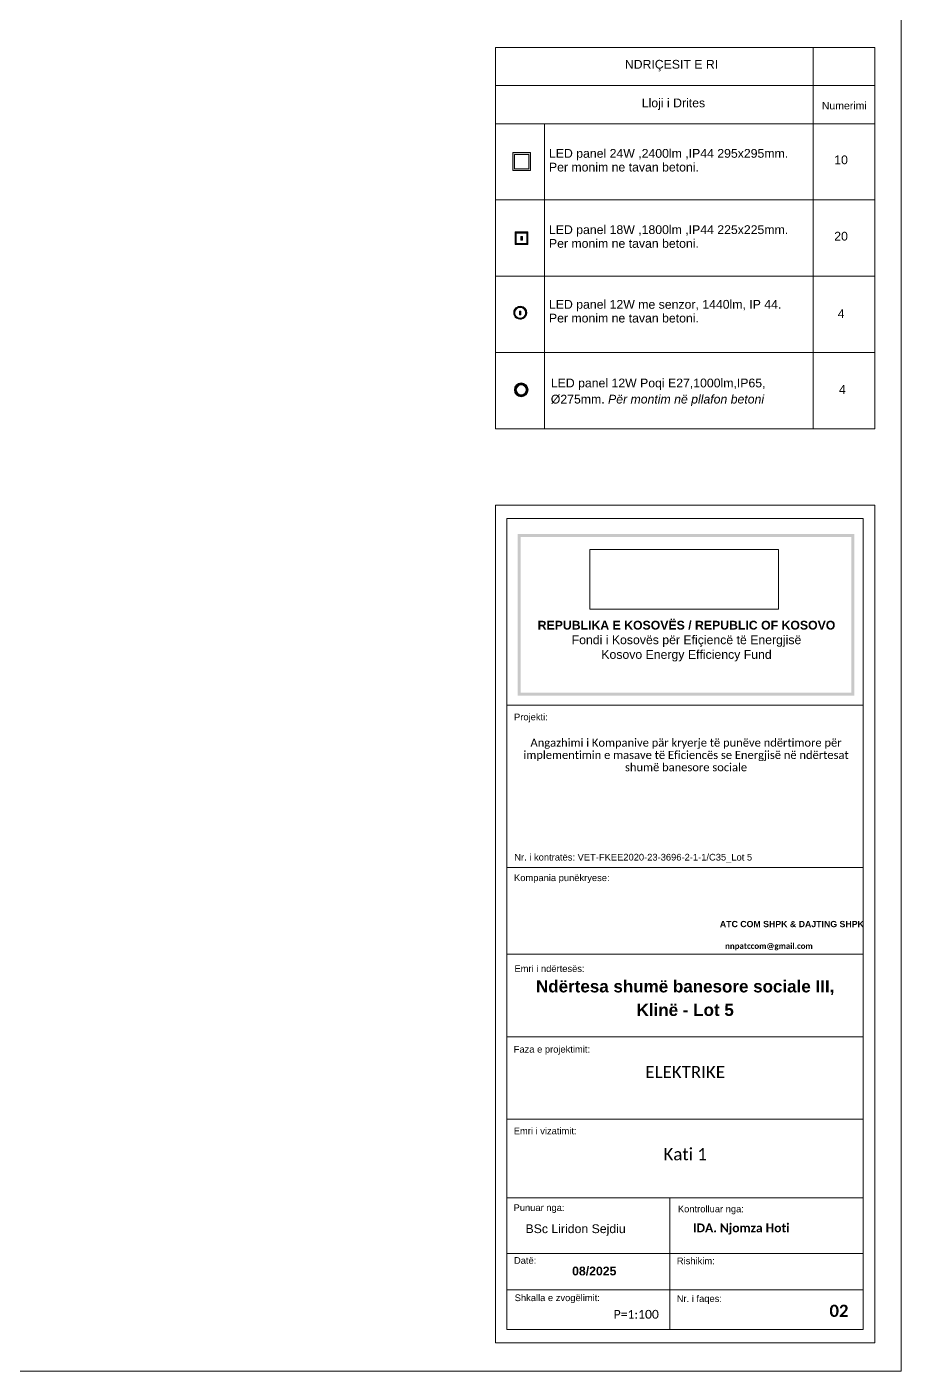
# Model space of a CAD drawing. Header units: millimetres. Extents: x 2791058 to 2855058, y -67651 to -26651.
# Drawn here: x 2837626 to 2855058, y -67651 to -40853 of the extents above; entities that cross this region are included whole.
import ezdxf

# ---------------------------------------------------------------- set-up
doc = ezdxf.new("R2010")
doc.units = ezdxf.units.MM
doc.header["$MEASUREMENT"] = 0
doc.header["$XCLIPFRAME"] = 0
for name, color, linetype, lineweight in [('00 vija ne dukje 1_Pen_No__1', 7, 'Continuous', 0), ('00E-Ndriqimi elektrike_Pen_No__6', 5, 'Continuous', 0), ('00E-Ndriqimi elektrike_Pen_No__60', 230, 'Continuous', 0), ('0_Pen_No__7', 7, 'Continuous', 0), ('Annotation - Text_Pen_No__1', 7, 'Continuous', 0), ('Dimensioning - General_Pen_No__41', 7, 'Continuous', 0), ('Exterior walls_Pen_No__6', 5, 'Continuous', 0), ('Shell - Roof_Pen_No__1', 7, 'Continuous', 0), ('Shell - Roof_Pen_No__21', 7, 'Continuous', 0), ('Structural - Bearing_Pen_No__6', 5, 'Continuous', 0)]:
    doc.layers.add(name, color=color, linetype=linetype, lineweight=lineweight)
for name, color, linetype, lineweight, true_color in [('00 vija ne dukje 1_Pen_No__250', 7, 'Continuous', 13, 0xe8e8e8), ('Shell - Roof_Pen_No__61', 7, 'Continuous', 0, 0x6a6a6a), ('Structural - Bearing_Pen_No__86', 7, 'Continuous', 0, 0x5555ff)]:
    doc.layers.add(name, color=color, linetype=linetype, lineweight=lineweight, true_color=true_color)
doc.layers.add('Drawing & Figure', color=7, linetype='Continuous')
doc.layers.add('Exterior walls', color=7, linetype='Continuous')
doc.styles.add('GENERATED_STYLE_1', font='')
doc.styles.add('GENERATED_STYLE_2', font='')
doc.styles.add('GENERATED_STYLE_3', font='')
doc.styles.add('GENERATED_STYLE_4', font='')
doc.styles.add('GENERATED_STYLE_5', font='')
doc.styles.get('GENERATED_STYLE_1').set_extended_font_data('Arial')
doc.styles.get('GENERATED_STYLE_2').set_extended_font_data('Calibri')
doc.styles.get('GENERATED_STYLE_3').set_extended_font_data('Calibri', bold=True)
doc.styles.get('GENERATED_STYLE_4').set_extended_font_data('Arial', bold=True)
doc.styles.get('GENERATED_STYLE_5').set_extended_font_data('Arial', italic=True)
picture_1 = doc.add_image_def('image1.png', size_in_pixel=(354, 134))

# ---------------------------------------------------------------- blocks, each defined once
blk = doc.blocks.new('Wall_83', base_point=(2847376, -46454))
at = {"layer": 'Exterior walls_Pen_No__6', "linetype": 'Continuous', "lineweight": 0}
blk.add_hatch(color=5, dxfattribs=at).paths.add_polyline_path([(2847376, -46454, 1), (2847550, -46650), (2847535, -46632, -1), (2847391, -46471)])
at = {"layer": 'Exterior walls_Pen_No__6', "color": 5, "linetype": 'Continuous', "lineweight": 0}
for radius in [131, 108]:
    blk.add_arc((2847463, -46552), radius, 131.6726, 311.6726, dxfattribs=at)
blk = doc.blocks.new('Wall_84', base_point=(2847550, -46650))
at = {"layer": 'Exterior walls_Pen_No__6', "linetype": 'Continuous', "lineweight": 0}
blk.add_hatch(color=5, dxfattribs=at).paths.add_polyline_path([(2847550, -46650, 1), (2847376, -46454), (2847391, -46471, -1), (2847535, -46632)])
at = {"layer": 'Exterior walls_Pen_No__6', "color": 5, "linetype": 'Continuous', "lineweight": 0}
for radius in [131, 108]:
    blk.add_arc((2847463, -46552), radius, 311.6726, 131.6726, dxfattribs=at)

msp = doc.modelspace()

# ---------------------------------------------------------------- hatches: boundary and pattern name
at = {"layer": '00E-Ndriqimi elektrike_Pen_No__60', "linetype": 'Continuous', "lineweight": 0}
h = msp.add_hatch(color=230, dxfattribs=at)
h.paths.add_polyline_path([(2847346, -48089, 1.000002), (2847621, -48089, 1)])
h.paths.add_polyline_path([(2847385, -48089, -1.000002), (2847582, -48089, -1)], flags=0)
at = {"layer": 'Structural - Bearing_Pen_No__6', "linetype": 'Continuous', "lineweight": 0}
h = msp.add_hatch(color=5, dxfattribs=at)
h.paths.add_polyline_path([(2847667, -43360), (2847313, -43360), (2847313, -43714), (2847667, -43714)])
h.paths.add_polyline_path([(2847346, -43681), (2847634, -43681), (2847634, -43394), (2847346, -43394)], flags=0)
h = msp.add_hatch(color=5, dxfattribs=at)
h.paths.add_polyline_path([(2847613, -45190), (2847365, -45190), (2847365, -44942), (2847613, -44942)])
h.paths.add_polyline_path([(2847592, -45170), (2847385, -45170), (2847385, -44963), (2847592, -44963)], flags=0)
for points in [[(2847475, -45107), (2847475, -45033), (2847505, -45033), (2847505, -45107)], [(2847448, -46592), (2847448, -46518), (2847478, -46518), (2847478, -46592)], [(2847458, -46584), (2847458, -46523), (2847471, -46523), (2847471, -46584)]]:
    msp.add_hatch(color=5, dxfattribs=at).paths.add_polyline_path(points)
at = {"layer": 'Structural - Bearing_Pen_No__86', "linetype": 'Continuous', "lineweight": 0, "true_color": 0x5555ff}
for points in [[(2847411, -50965), (2848682, -50965), (2848682, -51023), (2847469, -51023), (2847469, -54049), (2847411, -54049)], [(2848021, -51023), (2848021, -50965), (2854123, -50965), (2854123, -54049), (2854065, -54049), (2854065, -51023)], [(2847411, -52998), (2847469, -52998), (2847469, -54127), (2848682, -54127), (2848682, -54184), (2847411, -54184)], [(2848021, -54184), (2848021, -54127), (2854065, -54127), (2854065, -52998), (2854123, -52998), (2854123, -54184)]]:
    msp.add_hatch(color=173, dxfattribs=at).paths.add_polyline_path(points)

# ---------------------------------------------------------------- linework, layer by layer
at = {"layer": '00 vija ne dukje 1_Pen_No__1', "color": 7, "linetype": 'Continuous', "lineweight": 0}
for points in [[(2846969, -41263), (2853303, -41263), (2853303, -42023), (2846969, -42023)], [(2853303, -41263), (2854535, -41263), (2854535, -42023), (2853303, -42023)], [(2846969, -42023), (2853303, -42023), (2853303, -42784), (2846969, -42784)], [(2853303, -42023), (2854535, -42023), (2854535, -42784), (2853303, -42784)], [(2846969, -42784), (2847949, -42784), (2847949, -44304), (2846969, -44304)], [(2847949, -42784), (2853303, -42784), (2853303, -44304), (2847949, -44304)], [(2853303, -42784), (2854535, -42784), (2854535, -44304), (2853303, -44304)], [(2846969, -44304), (2847949, -44304), (2847949, -45825), (2846969, -45825)], [(2847949, -44304), (2853303, -44304), (2853303, -45825), (2847949, -45825)], [(2853303, -44304), (2854535, -44304), (2854535, -45825), (2853303, -45825)], [(2846969, -45825), (2847949, -45825), (2847949, -47345), (2846969, -47345)], [(2847949, -45825), (2853303, -45825), (2853303, -47345), (2847949, -47345)], [(2853303, -45825), (2854535, -45825), (2854535, -47345), (2853303, -47345)], [(2846969, -47345), (2847949, -47345), (2847949, -48866), (2846969, -48866)], [(2847949, -47345), (2853303, -47345), (2853303, -48866), (2847949, -48866)], [(2853303, -47345), (2854535, -47345), (2854535, -48866), (2853303, -48866)]]:
    msp.add_lwpolyline(points, close=True, dxfattribs=at)
msp.add_lwpolyline([(2854535, -47347), (2854535, -48868)], dxfattribs=at)
at = {"layer": '00 vija ne dukje 1_Pen_No__250', "color": 254, "linetype": 'Continuous', "lineweight": 13, "true_color": 0xe8e8e8}
msp.add_lwpolyline([(2847949, -47347), (2847949, -48868)], dxfattribs=at)
at = {"layer": '00E-Ndriqimi elektrike_Pen_No__6', "color": 5, "linetype": 'Continuous', "lineweight": 0}
for points in [[(2847365, -44942), (2847613, -44942), (2847613, -45190), (2847365, -45190)], [(2847378, -44955), (2847600, -44955), (2847600, -45177), (2847378, -45177)]]:
    msp.add_lwpolyline(points, close=True, dxfattribs=at)
at = {"layer": '00E-Ndriqimi elektrike_Pen_No__60', "color": 230, "linetype": 'Continuous', "lineweight": 0}
for radius in [137, 98.7]:
    msp.add_circle((2847483, -48089), radius, dxfattribs=at)
at = {"layer": 'Shell - Roof_Pen_No__1', "color": 7, "linetype": 'Continuous', "lineweight": 0}
for p, q in [((2846969, -50390), (2854535, -50390)), ((2846969, -57613), (2846969, -50390)), ((2854535, -50390), (2854535, -67090)), ((2847199, -57613), (2847199, -50653)), ((2847199, -50653), (2854304, -50653)), ((2854304, -50653), (2854304, -57613)), ((2854304, -54377), (2847199, -54377)), ((2847199, -66820), (2847199, -54943)), ((2854304, -54943), (2854304, -66820)), ((2854304, -57613), (2847199, -57613)), ((2854304, -57613), (2847199, -57613)), ((2854304, -59342), (2847199, -59342)), ((2854304, -60984), (2847199, -60984)), ((2854304, -62626), (2847199, -62626)), ((2854304, -64198), (2847199, -64198)), ((2850443, -64198), (2850443, -66820)), ((2854304, -65305), (2847199, -65305)), ((2854304, -66033), (2847199, -66033)), ((2854304, -66820), (2847199, -66820)), ((2854535, -67090), (2846969, -67090))]:
    msp.add_line(p, q, dxfattribs=at)
at = {"layer": 'Shell - Roof_Pen_No__21', "color": 7, "linetype": 'Continuous', "lineweight": 0}
for p, q in [((2855058, -67651), (2855058, -26651)), ((2855058, -67651), (2855058, -26651)), ((2791058, -67651), (2855058, -67651))]:
    msp.add_line(p, q, dxfattribs=at)
at = {"layer": 'Shell - Roof_Pen_No__61', "color": 251, "linetype": 'Continuous', "lineweight": 0, "true_color": 0x6a6a6a}
msp.add_line((2846969, -67090), (2846969, -54943), dxfattribs=at)
at = {"layer": 'Structural - Bearing_Pen_No__6', "color": 5, "linetype": 'Continuous', "lineweight": 0, "flags": 128}
for points in [[(2847667, -43360), (2847313, -43360), (2847313, -43714), (2847667, -43714)], [(2847346, -43681), (2847634, -43681), (2847634, -43394), (2847346, -43394)], [(2847613, -45190), (2847365, -45190), (2847365, -44942), (2847613, -44942)], [(2847592, -45170), (2847385, -45170), (2847385, -44963), (2847592, -44963)], [(2847475, -45107), (2847475, -45033), (2847505, -45033), (2847505, -45107)], [(2847448, -46592), (2847448, -46518), (2847478, -46518), (2847478, -46592)], [(2847458, -46584), (2847458, -46523), (2847471, -46523), (2847471, -46584)]]:
    msp.add_lwpolyline(points, close=True, dxfattribs=at)

# ---------------------------------------------------------------- block references
at = {"layer": 'Exterior walls', "color": 5, "lineweight": 0}
for name, p in [('Wall_83', (2847376, -46454)), ('Wall_84', (2847550, -46650))]:
    msp.add_blockref(name, p, dxfattribs=at)

# ---------------------------------------------------------------- texts
at = {"layer": '0_Pen_No__7', "color": 7, "linetype": 'Continuous', "lineweight": 0, "char_height": 175, "attachment_point": 1, "style": 'GENERATED_STYLE_1'}
for s, insert, line_spacing_factor in [('\\A1;{\\pql;\\fArial|b0|i0|c0|p34;\\P\\pql;\\fArial|b0|i0|c0|p34; \\fArial|b0|i0|c0|p34;NDRIÇESIT\\fArial|b0|i0|c0|p34; \\fArial|b0|i0|c0|p34;E RI}', (2849481, -41022), 1.677093), ('\\A1;{\\pql;\\fArial|b0|i0|c0|p34;LED\\fArial|b0|i0|c0|p34; \\fArial|b0|i0|c0|p34;panel\\fArial|b0|i0|c0|p34; \\fArial|b0|i0|c0|p34;24W ,2400lm ,IP44 295x295mm. \\P\\pql;\\fArial|b0|i0|c0|p34;Per monim ne tavan betoni.}', (2848036, -43287), 0.939941), ('\\A1;{\\pql;\\fArial|b0|i0|c0|p34;LED\\fArial|b0|i0|c0|p34; \\fArial|b0|i0|c0|p34;panel\\fArial|b0|i0|c0|p34; \\fArial|b0|i0|c0|p34;18W ,1800lm ,IP44 225x225mm. \\P\\pql;\\fArial|b0|i0|c0|p34;Per monim ne tavan betoni.}', (2848036, -44808), 0.939941), ('\\A1;{\\pql;\\fArial|b0|i0|c0|p34;LED panel 1\\fArial|b0|i0|c0|p34;2\\fArial|b0|i0|c0|p34;W \\fArial|b0|i0|c0|p34;me senzor, 1440lm, IP 44\\fArial|b0|i0|c0|p34;. \\P\\pql;\\fArial|b0|i0|c0|p34;Per monim ne tavan betoni.}', (2848036, -46297), 0.939941)]:
    msp.add_mtext(s, dxfattribs=dict(at, insert=insert, line_spacing_factor=line_spacing_factor))
at = {"layer": '0_Pen_No__7', "color": 7, "linetype": 'Continuous', "lineweight": 0, "style": 'GENERATED_STYLE_1'}
for s, insert, char_height, attachment_point in [('\\A1;{\\pql;\\fArial|b0|i0|c0|p34; Lloji i Drites}', (2849819, -42395), 175, 4), ('\\A1;{\\pqc;\\fArial|b0|i0|c0|p34;Numerimi}', (2853924, -42424), 150, 5), ('\\A1;{\\pqc;\\fArial|b0|i0|c0|p34;10}', (2853860, -43505), 175, 5), ('\\A1;{\\pqc;\\fArial|b0|i0|c0|p34;20}', (2853860, -45027), 175, 5), ('\\A1;{\\pqc;\\fArial|b0|i0|c0|p34;4}', (2853860, -46572), 175, 5), ('\\A1;{\\pqc;\\fArial|b0|i0|c0|p34;4}', (2853886, -48082), 175, 5)]:
    msp.add_mtext(s, dxfattribs=dict(at, insert=insert, char_height=char_height, attachment_point=attachment_point))
at = {"layer": '0_Pen_No__7', "color": 7, "linetype": 'Continuous', "lineweight": 0, "insert": (2848073, -47865), "char_height": 175, "width": 5075.35, "attachment_point": 1, "line_spacing_factor": 1.10204, "style": 'GENERATED_STYLE_1'}
msp.add_mtext('\\A1;{\\pql;\\fArial|b0|i0|c0|p34;LED panel 12W Poqi E27,1000lm,IP65,     Ø275mm.\\fArial|b0|i1|c0|p34; Për montim në pllafon betoni\\fArial|b0|i0|c0|p34; }', dxfattribs=at)
at = {"layer": 'Annotation - Text_Pen_No__1', "color": 7}
for s, style, p in [('IDA. Njomza Hoti', 'GENERATED_STYLE_3', (2850906, -64883)), ('08/2025', 'GENERATED_STYLE_4', (2848497, -65743))]:
    msp.add_text(s, height=175, dxfattribs=dict(at, style=style)).set_placement(p)
at = {"layer": 'Annotation - Text_Pen_No__1', "color": 7, "linetype": 'Continuous', "lineweight": 0, "attachment_point": 2}
for s, insert, char_height, style in [('\\A1;{\\pqc;\\fArial|b1|i0|c0|p34;REPUBLIKA E KOSOVËS / REPUBLIC OF KOSOVO\\P\\pqc;\\fArial|b0|i0|c0|p34;Fondi i Kosovës për Efiçiencë të Energjisë\\P\\pqc;\\fArial|b0|i0|c0|p34;Kosovo Energy Efficiency Fund\\P\\pqc;\\fArial|b1|i0|c0|p34;\\H1.042194x;}', (2850778, -52693), 175, 'GENERATED_STYLE_4'), ('\\A1;{\\pqc;\\fCalibri|b0|i0|c0|p34;ELEKTRIKE}', (2850752, -61568), 242.5, 'GENERATED_STYLE_2'), ('\\A1;{\\pqc;\\fCalibri|b0|i0|c0|p34;Kati 1}', (2850752, -63205), 242.5, 'GENERATED_STYLE_2'), ('\\A1;{\\pqc;\\fCalibri|b0|i0|c0|p34;P=1:100}', (2849776, -66431), 175, 'GENERATED_STYLE_2'), ('\\A1;{\\pqc;\\fCalibri|b1|i0|c0|p34; 0\\fCalibri|b1|i0|c0|p34;2}', (2853776, -66328), 242.5, 'GENERATED_STYLE_3')]:
    msp.add_mtext(s, dxfattribs=dict(at, insert=insert, char_height=char_height, style=style))
at = {"layer": 'Annotation - Text_Pen_No__1', "color": 7, "linetype": 'Continuous', "lineweight": 5, "insert": (2850769, -55042), "char_height": 160, "width": 6798, "attachment_point": 2, "line_spacing_factor": 0.919632, "style": 'GENERATED_STYLE_5'}
msp.add_mtext('\\A1;\\pxqc;{\\fCalibri Light|b0|i0|c0|p34;Angazhimi i Kompanive pär kryerje të punëve ndërtimore për implementimin e masave të Eficiencës se Energjisë në ndërtesat shumë banesore sociale}', dxfattribs=at)
at = {"layer": 'Annotation - Text_Pen_No__1', "color": 7, "linetype": 'Continuous', "lineweight": 5, "attachment_point": 2}
for s, insert, char_height, style in [('\\A1;\\pxqc;ATC COM SHPK & DAJTING SHPK ', (2852879, -58676), 125, 'GENERATED_STYLE_4'), ('\\A1;\\pxqc;BSc Liridon Sejdiu', (2848567, -64725), 175, 'GENERATED_STYLE_1')]:
    msp.add_mtext(s, dxfattribs=dict(at, insert=insert, char_height=char_height, style=style))
at = {"layer": 'Annotation - Text_Pen_No__1', "color": 7, "linetype": 'Continuous', "lineweight": 0, "insert": (2850752, -59859), "char_height": 242.5, "attachment_point": 2, "line_spacing_factor": 1.16153, "style": 'GENERATED_STYLE_4'}
msp.add_mtext('\\pxqc;\\A1;Ndërtesa shumë banesore sociale III, \\PKlinë - Lot 5', dxfattribs=at)
at = {"layer": 'Dimensioning - General_Pen_No__41', "color": 7, "linetype": 'Continuous', "lineweight": 0, "char_height": 133.38, "attachment_point": 7, "style": 'GENERATED_STYLE_1'}
for s, insert in [('\\A1;{\\pql;\\fArial|b0|i0|c0|p34;Projekti:}', (2847340, -54718)), ('\\A1;\\pxql;Nr. i kontratës: VET-FKEE2020-23-3696-2-1-1/C35_Lot 5', (2847344, -57511)), ('\\pxql;\\A1;Kompania punëkryese:', (2847339, -57923)), ('\\A1;{\\pql;\\fArial|b0|i0|c0|p34;Emri i ndërtesës:}', (2847348, -59695)), ('\\A1;{\\pql;\\fArial|b0|i0|c0|p34;Faza e projektimit:}', (2847333, -61342)), ('\\A1;{\\pql;\\fArial|b0|i0|c0|p34;Emri i vizatimit:}', (2847334, -62931)), ('\\A1;{\\pql;\\fArial|b0|i0|c0|p34;Punuar nga:}', (2847330, -64499)), ('\\A1;{\\pql;\\fArial|b0|i0|c0|p34;Kontrolluar nga:}', (2850607, -64525)), ('\\A1;{\\pql;\\fArial|b0|i0|c0|p34;Datë:}', (2847338, -65514)), ('\\A1;{\\pql;\\fArial|b0|i0|c0|p34;Rishikim:}', (2850586, -65522)), ('\\A1;{\\pql;\\fArial|b0|i0|c0|p34;Shkalla e zvogëlimit:}', (2847353, -66296)), ('\\A1;{\\pql;\\fArial|b0|i0|c0|p34;Nr. i faqes:}', (2850584, -66312))]:
    msp.add_mtext(s, dxfattribs=dict(at, insert=insert))
at = {"layer": 'Dimensioning - General_Pen_No__41', "color": 7, "linetype": 'Continuous', "lineweight": 5, "insert": (2851549, -59263), "char_height": 115, "attachment_point": 7, "line_spacing_factor": 0.922253, "style": 'GENERATED_STYLE_1'}
msp.add_mtext('\\A1;\\pxql,t6.4112,13.191,20.438,28.538;{\\fCalibri|b1|i0|c0|p34;nnpatccom@gmail.com}', dxfattribs=at)

# ---------------------------------------------------------------- pictures from other files: only their frames are drawn
at = {"layer": 'Drawing & Figure', "linetype": 'Continuous', "lineweight": 0}
image = msp.add_image(picture_1, insert=(2848851, -52458), size_in_units=(3759, 1184), dxfattribs=at)
image.set_boundary_path([(-0.5, -0.5), (353.5, 133.5)])

doc.saveas('drawing.dxf')
